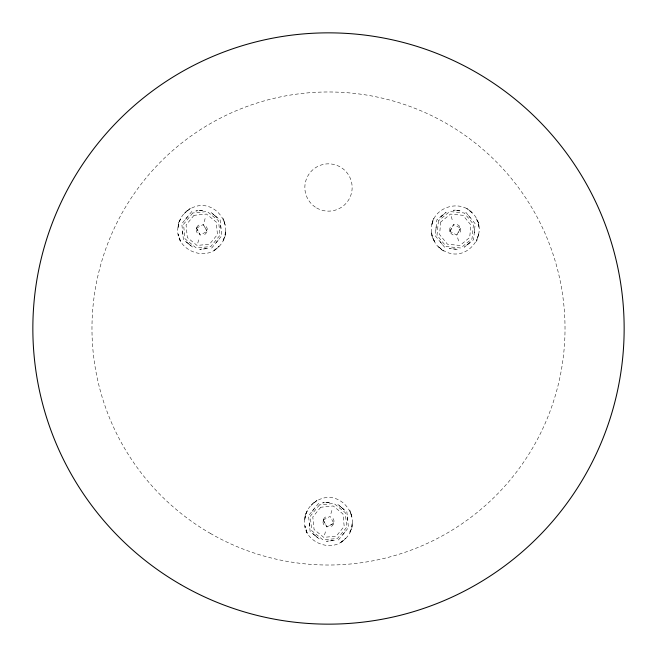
<?xml version="1.0" encoding="UTF-8"?>
<svg xmlns="http://www.w3.org/2000/svg" width="657" height="657" viewBox="0 0 657 657"><rect width="100%" height="100%" fill="white"/><g stroke="black" fill="none" stroke-linecap="round" stroke-linejoin="round"><path stroke-width="0.49" stroke-dasharray="3.29 2.46" d="M435.846 230.065L436.363 224.981M474.617 229.465L474.099 234.549M197.782 243.033L199.35 237.818M204.187 221.713L205.756 216.498M324.509 534.946L326.077 529.739M330.923 513.634L332.491 508.419M196.443 228.168L203.366 224.439L207.095 231.371L200.163 235.091L196.443 228.168L196.936 227.018M323.178 520.081L330.101 516.361L333.822 523.284L326.899 527.004L323.178 520.081L323.671 518.94M449.905 231.371L453.634 224.439L460.557 228.168L456.837 235.091L449.905 231.371L449.684 230.147M450.02 231.33L453.667 224.554M456.796 234.976L460.442 228.201M185.438 219.323L188.666 215.365M218.099 240.207L214.872 244.166M312.165 511.245L315.401 507.286M344.835 532.129L341.599 536.087M191.901 211.406L181.808 223.758L183.41 239.633L192.673 247.204L186.465 241.965L189.586 244.675M211.636 248.124L221.729 235.773L220.128 219.898L210.864 212.326L217.073 217.566L213.952 214.855M318.637 503.328L308.544 515.679L310.145 531.554L319.409 539.118L313.192 533.886L316.321 536.597M338.363 540.046L348.456 527.686L346.855 511.819L337.591 504.248L343.808 509.479L340.679 506.769M443.048 214.855L439.927 217.566L446.136 212.326L436.872 219.898L435.271 235.773L445.364 248.124M467.414 244.675L470.535 241.965L464.327 247.204L473.59 239.633L475.192 223.758L465.099 211.406M333.707 523.251L326.931 526.898L323.293 520.122M468.334 215.365L471.562 219.323M442.128 244.166L438.901 240.207M203.333 224.554L206.98 231.33M196.558 228.201L200.204 234.976M451.244 216.498L452.813 221.713M457.65 237.818L459.218 243.033M347.372 516.903L347.882 521.987M309.628 526.471L309.118 521.387M220.637 224.981L221.154 230.065M182.901 234.549L182.383 229.465M457.297 224.604A5.56 5.56 0 0 1 459.801 232.931M453.166 234.927A5.56 5.56 0 0 1 450.661 226.599M333.074 518.521A5.56 5.56 0 0 1 330.57 526.848M323.926 524.844A5.56 5.56 0 0 1 326.43 516.525M206.339 226.599A5.56 5.56 0 0 1 203.834 234.927M197.199 232.931A5.56 5.56 0 0 1 199.703 224.604M178.039 227.141C173.933 249.118 205.091 262.94 219.044 246.227L213.246 251.122C244.297 231.535 211.102 187.746 184.494 213.311L190.292 208.409C183.648 212.498 178.753 219.266 178.039 227.141M304.774 519.063C300.668 541.039 331.818 554.861 345.771 538.14L339.981 543.043C371.033 523.457 337.838 479.659 311.229 505.225L317.019 500.33C310.383 504.42 305.489 511.187 304.774 519.063M178.556 222.78L178.055 227.93L178.778 222.854L180.979 218.214L178.556 222.78M225.482 231.601L224.981 236.75L222.559 241.316L224.751 236.684L225.482 231.601M305.283 514.702L304.791 519.851L305.513 514.768L307.714 510.136L305.283 514.702M352.209 523.522L351.717 528.671L349.286 533.238L351.487 528.598L352.209 523.522M438.457 220.752L436.995 235.247L446.218 246.539L460.713 248.001L472.005 238.778L473.467 224.283L464.244 212.991L449.749 211.529L438.457 220.752M440.79 222L439.533 234.492L447.466 244.207L459.957 245.463L469.673 237.53L470.929 225.039L462.996 215.324L450.505 214.067L440.79 222M432.823 221.499L431.748 225.573C433.924 206.914 460.376 198.874 472.506 213.311L466.708 208.409C497.76 227.995 464.565 271.784 437.956 246.227L443.754 251.122C432.503 244.831 427.962 229.745 433.875 218.288L432.823 221.499M478.715 233.958L476.588 241.242L478.715 233.958M192.756 212.991L183.533 224.283L184.995 238.778L196.287 248.001L210.782 246.539L220.005 235.247L218.543 220.752L207.251 211.529L192.756 212.991M194.004 215.324L186.071 225.039L187.327 237.53L197.043 245.463L209.534 244.207L217.467 234.492L216.21 222L206.495 214.067L194.004 215.324M319.483 504.913L310.268 516.197L311.73 530.7L323.014 539.914L337.517 538.453L346.732 527.169L345.27 512.674L333.986 503.451L319.483 504.913M320.739 507.245L312.798 516.96L314.054 529.452L323.778 537.385L336.261 536.128L344.202 526.405L342.946 513.922L333.222 505.98L320.739 507.245M197.814 210.577L195.868 211.004L203.801 210.207L197.814 210.577M207.669 248.527L199.728 249.323L207.669 248.527M324.542 502.498L322.603 502.925L330.537 502.129L324.542 502.498M334.397 540.448L326.463 541.245L334.397 540.448M455.432 210.109L453.199 210.207L461.132 211.004L455.432 210.109M457.272 249.323L449.331 248.527L457.272 249.323M478.444 222.78L476.021 218.214L478.222 222.854L478.945 227.93L478.444 222.78M434.441 241.316L432.019 236.75L431.518 231.601L432.249 236.684L434.441 241.316M350.904 513.421L349.853 510.21L351.988 517.494L350.904 513.421M224.177 221.499L223.125 218.288L225.252 225.573L224.177 221.499M307.148 533.164L305.012 525.879L307.148 533.164M180.412 241.242L178.285 233.958L180.412 241.242M316.674 207.973A23.652 23.652 0 0 0 352.152 187.491A23.652 23.652 0 0 0 316.674 167.001A23.652 23.652 0 0 0 316.674 207.973M210.24 533.336A236.52 236.52 0 0 0 565.02 328.5A236.52 236.52 0 0 0 210.24 123.664A236.52 236.52 0 0 0 210.24 533.336"/><path stroke-width="0.99" d="M180.675 584.541A295.65 295.65 0 0 0 624.15 328.5A295.65 295.65 0 0 0 180.675 72.459A295.65 295.65 0 0 0 180.675 584.541"/></g></svg>
